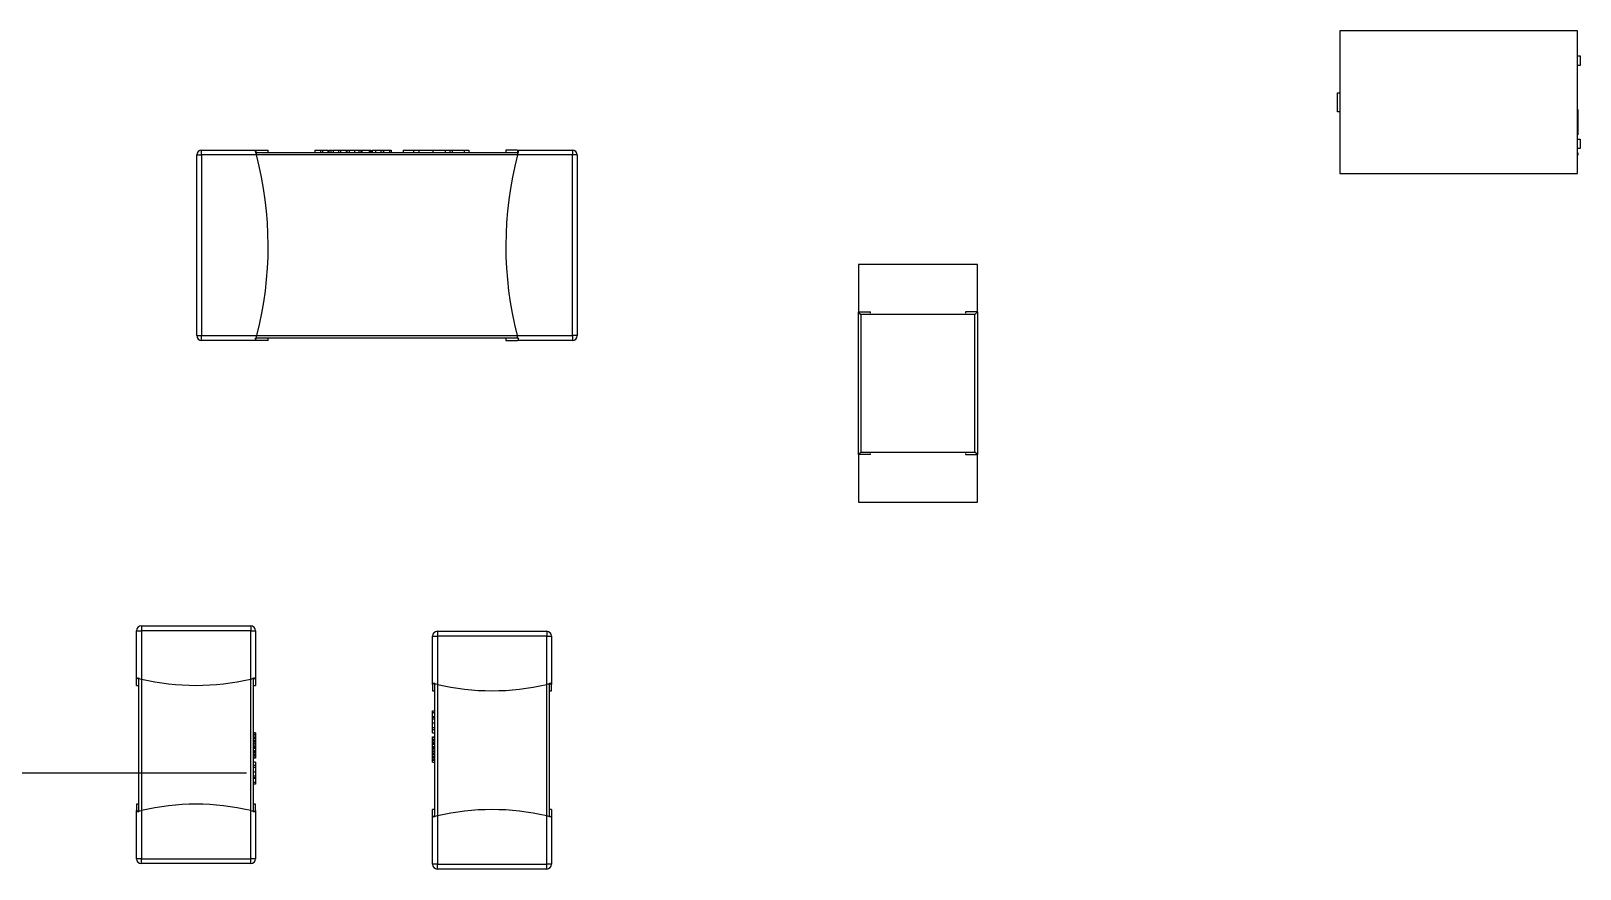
# Model space of a CAD drawing. Header units: millimetres. Extents: x 0 to 297, y 0 to 210.
# Drawn here: x 113.27 to 123.05, y 145.75 to 151.04 of the extents above; entities that cross this region are included whole.
import ezdxf

# ---------------------------------------------------------------- set-up
doc = ezdxf.new("R2010")
doc.units = ezdxf.units.MM
doc.layers.add('图框', color=7, linetype='Continuous')

# ---------------------------------------------------------------- blocks, each defined once
blk = doc.blocks.new('SW_CENTERMARKSYMBOL_6')
at = {"layer": '图框', "color": 0}
blk.add_line((3.75, 0), (6.75, 0), dxfattribs=at)

msp = doc.modelspace()

# ---------------------------------------------------------------- linework, layer by layer
at = {"color": 7, "linetype": 'Continuous', "lineweight": 25}
for p, q in [((123.0361, 151.0368), (121.5361, 151.0368)), ((121.5361, 151.0368), (121.5361, 150.1368)), ((123.0361, 150.1368), (123.0361, 151.0368)), ((123.0361, 150.8793), (123.0511, 150.8793)), ((123.0511, 150.8793), (123.0511, 150.8193)), ((123.0511, 150.8193), (123.0361, 150.8193)), ((121.5211, 150.6468), (121.5361, 150.6468)), ((121.5211, 150.5268), (121.5211, 150.6468)), ((121.5361, 150.5268), (121.5211, 150.5268)), ((123.0376, 150.5417), (123.0361, 150.5417)), ((123.0376, 150.5301), (123.0361, 150.5301)), ((123.0376, 150.5259), (123.0361, 150.5259)), ((123.0376, 150.5143), (123.0361, 150.5143)), ((123.0376, 150.5126), (123.0361, 150.5126)), ((123.0376, 150.508), (123.0361, 150.508)), ((123.0376, 150.5035), (123.0361, 150.5035)), ((123.0376, 150.4919), (123.0361, 150.4919)), ((123.0376, 150.4877), (123.0361, 150.4877)), ((123.0376, 150.4761), (123.0361, 150.4761)), ((123.0376, 150.4744), (123.0361, 150.4744)), ((123.0376, 150.4698), (123.0361, 150.4698)), ((123.0376, 150.5417), (123.0376, 150.5301)), ((123.0376, 150.5301), (123.0376, 150.5259)), ((123.0376, 150.5259), (123.0376, 150.5143)), ((123.0376, 150.508), (123.0376, 150.5044)), ((123.0376, 150.5035), (123.0376, 150.4919)), ((123.0376, 150.4919), (123.0376, 150.4877)), ((123.0376, 150.4877), (123.0376, 150.4761)), ((123.0376, 150.4761), (123.0376, 150.4752)), ((123.0376, 150.4583), (123.0361, 150.4583)), ((123.0376, 150.4496), (123.0361, 150.4496)), ((123.0376, 150.4448), (123.0361, 150.4448)), ((123.0376, 150.4438), (123.0361, 150.4438)), ((123.0376, 150.4431), (123.0361, 150.4431)), ((123.0376, 150.4274), (123.0361, 150.4274)), ((123.0376, 150.4263), (123.0361, 150.4263)), ((123.0376, 150.4239), (123.0361, 150.4239)), ((123.0376, 150.4213), (123.0361, 150.4213)), ((123.0376, 150.414), (123.0361, 150.414)), ((123.0376, 150.4028), (123.0361, 150.4028)), ((123.0376, 150.4012), (123.0361, 150.4012)), ((123.0376, 150.3984), (123.0361, 150.3984)), ((123.0376, 150.3975), (123.0361, 150.3975)), ((123.0376, 150.3972), (123.0361, 150.3972)), ((123.0376, 150.385), (123.0361, 150.385)), ((123.0376, 150.3811), (123.0361, 150.3811)), ((123.0376, 150.4583), (123.0376, 150.4496)), ((123.0376, 150.4496), (123.0376, 150.4448)), ((123.0376, 150.4448), (123.0376, 150.4438)), ((123.0376, 150.4438), (123.0376, 150.4431)), ((123.0376, 150.4431), (123.0376, 150.4274)), ((123.0376, 150.4269), (123.0376, 150.4263)), ((123.0376, 150.4122), (123.0376, 150.4108)), ((123.0376, 150.4014), (123.0376, 150.4012)), ((123.0376, 150.3975), (123.0376, 150.3972)), ((123.0376, 150.3972), (123.0376, 150.385)), ((123.0376, 150.385), (123.0376, 150.3811)), ((114.3514, 150.2542), (114.3514, 150.2842)), ((114.3514, 150.2842), (114.6992, 150.2842)), ((114.6899, 150.2802), (114.6952, 150.2802)), ((114.6929, 150.2692), (114.6922, 150.2692)), ((114.6952, 150.2607), (114.6952, 150.2802)), ((114.6992, 150.2842), (114.7714, 150.2842)), ((114.6992, 150.2692), (116.3437, 150.2692)), ((114.7714, 150.2692), (114.7714, 150.2842)), ((115.0663, 150.2842), (115.0663, 150.2692)), ((115.0663, 150.2842), (115.1012, 150.2842)), ((115.1012, 150.2842), (115.1012, 150.2692)), ((115.1012, 150.2842), (115.1138, 150.2842)), ((115.1138, 150.2842), (115.1138, 150.2692)), ((115.1138, 150.2842), (115.1487, 150.2842)), ((115.1487, 150.2842), (115.1487, 150.2692)), ((115.1537, 150.2842), (115.1537, 150.2692)), ((115.1675, 150.2842), (115.1675, 150.2692)), ((115.1675, 150.2842), (115.1783, 150.2842)), ((115.1809, 150.2842), (115.1809, 150.2692)), ((115.1809, 150.2842), (115.2158, 150.2842)), ((115.2158, 150.2842), (115.2158, 150.2692)), ((115.2158, 150.2842), (115.2284, 150.2842)), ((115.2284, 150.2842), (115.2284, 150.2692)), ((115.2284, 150.2842), (115.2633, 150.2842)), ((115.2633, 150.2842), (115.2633, 150.2692)), ((115.2633, 150.2842), (115.266, 150.2842)), ((115.2683, 150.2842), (115.2683, 150.2692)), ((115.2821, 150.2842), (115.2821, 150.2692)), ((115.3168, 150.2842), (115.3168, 150.2692)), ((115.3168, 150.2842), (115.3429, 150.2842)), ((115.3429, 150.2842), (115.3429, 150.2692)), ((115.3429, 150.2842), (115.357, 150.2842)), ((115.357, 150.2842), (115.357, 150.2692)), ((115.357, 150.2842), (115.3601, 150.2842)), ((115.3601, 150.2842), (115.3601, 150.2692)), ((115.3601, 150.2842), (115.3622, 150.2842)), ((115.3622, 150.2842), (115.3622, 150.2692)), ((115.3622, 150.2842), (115.4094, 150.2842)), ((115.4094, 150.2842), (115.4094, 150.2692)), ((115.4106, 150.2842), (115.4126, 150.2842)), ((115.4126, 150.2842), (115.4126, 150.2692)), ((115.4199, 150.2842), (115.4199, 150.2692)), ((115.42, 150.2842), (115.42, 150.2692)), ((115.4277, 150.2842), (115.4277, 150.2692)), ((115.4494, 150.2842), (115.4494, 150.2692)), ((115.4549, 150.2842), (115.4591, 150.2842)), ((115.483, 150.2842), (115.483, 150.2692)), ((115.4874, 150.2842), (115.488, 150.2842)), ((115.4962, 150.2842), (115.4962, 150.2692)), ((115.499, 150.2842), (115.499, 150.2692)), ((115.499, 150.2842), (115.5, 150.2842)), ((115.5, 150.2842), (115.5, 150.2692)), ((115.5, 150.2842), (115.5364, 150.2842)), ((115.5364, 150.2842), (115.5364, 150.2692)), ((115.5364, 150.2842), (115.5482, 150.2842)), ((115.5482, 150.2842), (115.5482, 150.2692)), ((115.6232, 150.2842), (115.6232, 150.2692)), ((115.6876, 150.2842), (115.6876, 150.2692)), ((115.7227, 150.2842), (115.7227, 150.2692)), ((115.8112, 150.2842), (115.8112, 150.2692)), ((115.8893, 150.2842), (115.8893, 150.2692)), ((115.9179, 150.2842), (115.9179, 150.2692)), ((115.9329, 150.2842), (115.9329, 150.2692)), ((116.0077, 150.2842), (116.0077, 150.2692)), ((116.0383, 150.2842), (116.0383, 150.2692)), ((116.2714, 150.2842), (116.2714, 150.2692)), ((116.3437, 150.2842), (116.2714, 150.2842)), ((116.3437, 150.2842), (116.6914, 150.2842)), ((116.3477, 150.2802), (116.353, 150.2802)), ((116.3477, 150.2607), (116.3477, 150.2802)), ((116.3506, 150.2692), (116.35, 150.2692)), ((116.6914, 150.2842), (116.6914, 150.2542)), ((123.0376, 150.3561), (123.0361, 150.3561)), ((123.0361, 150.3543), (123.0511, 150.3543)), ((123.0376, 150.3346), (123.0361, 150.3346)), ((123.0376, 150.3229), (123.0361, 150.3229)), ((123.0376, 150.2934), (123.0361, 150.2934)), ((123.0511, 150.2943), (123.0376, 150.2943)), ((123.0511, 150.3543), (123.0511, 150.2943)), ((114.3214, 150.2542), (114.3514, 150.2542)), ((114.3214, 149.1142), (114.3214, 150.2542)), ((114.3514, 150.2542), (114.3514, 149.1142)), ((114.6969, 150.2542), (114.3514, 150.2542)), ((116.346, 150.2542), (114.6969, 150.2542)), ((116.6914, 150.2542), (116.346, 150.2542)), ((116.7214, 150.2542), (116.6914, 150.2542)), ((116.6914, 149.1142), (116.6914, 150.2542)), ((116.7214, 150.2542), (116.7214, 149.1142)), ((123.0376, 150.2674), (123.0361, 150.2674)), ((123.0376, 150.2579), (123.0361, 150.2579)), ((123.0376, 150.2529), (123.0361, 150.2529)), ((123.0376, 150.2279), (123.0361, 150.2279)), ((123.0376, 150.2177), (123.0361, 150.2177)), ((121.5361, 150.1368), (123.0361, 150.1368)), ((118.4975, 149.5636), (118.4975, 149.2636)), ((119.2475, 149.5636), (118.4975, 149.5636)), ((119.2475, 149.2636), (119.2475, 149.5636)), ((118.5125, 149.2486), (118.4975, 149.2636)), ((118.4975, 148.3636), (118.4975, 149.2636)), ((118.4975, 149.2636), (118.5725, 149.2636)), ((119.2325, 149.2486), (118.5125, 149.2486)), ((118.5125, 149.2486), (118.5125, 148.3786)), ((118.5725, 149.2561), (118.5725, 149.2636)), ((119.1725, 149.2636), (119.1725, 149.2561)), ((119.2475, 149.2636), (119.1725, 149.2636)), ((119.2325, 149.2486), (119.2475, 149.2636)), ((119.2325, 148.3786), (119.2325, 149.2486)), ((119.2475, 149.2636), (119.2475, 148.3636)), ((114.3214, 149.1142), (114.3514, 149.1142)), ((114.3514, 149.1142), (114.6992, 149.1142)), ((114.3514, 149.0842), (114.3514, 149.1142)), ((114.6899, 149.0992), (114.6952, 149.0992)), ((116.346, 149.0992), (114.6969, 149.0992)), ((114.6992, 149.1142), (116.3437, 149.1142)), ((114.7714, 149.0842), (114.7714, 149.0992)), ((116.2714, 149.0992), (116.2714, 149.0842)), ((116.3437, 149.1142), (116.6914, 149.1142)), ((116.3477, 149.0992), (116.353, 149.0992)), ((116.6914, 149.1142), (116.6914, 149.0842)), ((116.7214, 149.1142), (116.6914, 149.1142)), ((119.249, 149.1733), (119.2475, 149.1733)), ((119.249, 149.1505), (119.2475, 149.1505)), ((119.249, 149.142), (119.2475, 149.142)), ((119.249, 149.1184), (119.2475, 149.1184)), ((119.249, 149.1152), (119.2475, 149.1152)), ((119.249, 149.1062), (119.2475, 149.1062)), ((119.249, 149.0975), (119.2475, 149.0975)), ((119.249, 149.1733), (119.249, 149.1505)), ((119.249, 149.1505), (119.249, 149.142)), ((119.249, 149.142), (119.249, 149.1184)), ((119.249, 149.0975), (119.249, 149.0747)), ((114.6969, 149.0842), (114.3514, 149.0842)), ((114.6929, 149.0883), (114.6922, 149.0883)), ((114.6929, 149.0907), (114.6929, 149.0883)), ((114.7714, 149.0842), (114.6969, 149.0842)), ((116.2714, 149.0842), (116.346, 149.0842)), ((116.6914, 149.0842), (116.346, 149.0842)), ((116.35, 149.0907), (116.35, 149.0883)), ((116.3506, 149.0883), (116.35, 149.0883)), ((119.249, 149.0747), (119.2475, 149.0747)), ((119.249, 149.0663), (119.2475, 149.0663)), ((119.249, 149.0427), (119.2475, 149.0427)), ((119.249, 149.0395), (119.2475, 149.0395)), ((119.249, 149.0304), (119.2475, 149.0304)), ((119.249, 149.0074), (119.2475, 149.0074)), ((119.249, 149.0747), (119.249, 149.0663)), ((119.249, 149.0663), (119.249, 149.0427)), ((119.249, 149.0427), (119.249, 149.0411)), ((119.249, 149.013), (119.249, 149.0074)), ((119.249, 149.0074), (119.249, 148.99)), ((119.249, 148.99), (119.2475, 148.99)), ((119.249, 148.9896), (119.2475, 148.9896)), ((119.249, 148.9798), (119.2475, 148.9798)), ((119.249, 148.9781), (119.2475, 148.9781)), ((119.249, 148.9771), (119.2475, 148.9771)), ((119.249, 148.9457), (119.2475, 148.9457)), ((119.249, 148.9453), (119.2475, 148.9453)), ((119.249, 148.9427), (119.2475, 148.9427)), ((119.2475, 148.9378), (119.249, 148.9378)), ((119.249, 148.9378), (119.2475, 148.9378)), ((119.249, 148.9376), (119.2475, 148.9376)), ((119.249, 148.9375), (119.2475, 148.9375)), ((119.249, 148.9335), (119.2475, 148.9335)), ((119.249, 148.919), (119.2475, 148.919)), ((119.249, 148.99), (119.249, 148.9896)), ((119.249, 148.9896), (119.249, 148.9798)), ((119.249, 148.9798), (119.249, 148.9781)), ((119.249, 148.9781), (119.249, 148.9771)), ((119.249, 148.9771), (119.249, 148.9457)), ((119.249, 148.9457), (119.249, 148.9453)), ((119.249, 148.9444), (119.249, 148.9427)), ((119.249, 148.9149), (119.249, 148.9117)), ((119.249, 148.8966), (119.2475, 148.8966)), ((119.249, 148.8876), (119.2475, 148.8876)), ((119.249, 148.8849), (119.2475, 148.8849)), ((119.249, 148.861), (119.2475, 148.861)), ((119.249, 148.8531), (119.2475, 148.8531)), ((119.249, 148.8527), (119.2475, 148.8527)), ((119.249, 148.8524), (119.2475, 148.8524)), ((119.249, 148.852), (119.2475, 148.852)), ((119.249, 148.8025), (119.2475, 148.8025)), ((119.249, 148.8849), (119.249, 148.861)), ((119.249, 148.861), (119.249, 148.8531)), ((119.249, 148.8531), (119.249, 148.8527)), ((119.249, 148.8527), (119.249, 148.8524)), ((119.249, 148.8524), (119.249, 148.852)), ((119.249, 148.7599), (119.2475, 148.7599)), ((119.249, 148.7367), (119.2475, 148.7367)), ((119.249, 148.6779), (119.2475, 148.6779)), ((119.249, 148.6257), (119.2475, 148.6257)), ((119.249, 148.6065), (119.2475, 148.6065)), ((119.249, 148.5965), (119.2475, 148.5965)), ((119.249, 148.5465), (119.2475, 148.5465)), ((119.249, 148.5258), (119.2475, 148.5258)), ((118.4975, 148.3636), (118.5125, 148.3786)), ((118.4975, 148.3636), (118.4975, 148.0636)), ((118.5725, 148.3636), (118.4975, 148.3636)), ((118.5125, 148.3786), (119.2325, 148.3786)), ((118.5725, 148.3636), (118.5725, 148.3711)), ((119.1725, 148.3711), (119.1725, 148.3636)), ((119.1725, 148.3636), (119.2475, 148.3636)), ((119.2475, 148.3636), (119.2325, 148.3786)), ((119.2475, 148.0636), (119.2475, 148.3636)), ((118.4975, 148.0636), (119.2475, 148.0636)), ((113.941, 147.2523), (113.971, 147.2523)), ((113.941, 146.9475), (113.941, 147.2523)), ((113.971, 147.2823), (113.971, 147.2523)), ((113.971, 147.2823), (114.661, 147.2823)), ((114.661, 147.2523), (113.971, 147.2523)), ((113.971, 147.2523), (113.971, 146.9475)), ((114.661, 147.2823), (114.661, 147.2523)), ((114.661, 146.9475), (114.661, 147.2523)), ((114.661, 147.2523), (114.691, 147.2523)), ((114.691, 147.2523), (114.691, 146.9475)), ((115.8392, 147.2485), (115.8392, 147.2185)), ((115.8392, 147.2485), (116.5292, 147.2485)), ((116.5292, 147.2485), (116.5292, 147.2185)), ((115.8092, 147.2185), (115.8392, 147.2185)), ((115.8092, 146.9137), (115.8092, 147.2185)), ((116.5292, 147.2185), (115.8392, 147.2185)), ((115.8392, 147.2185), (115.8392, 146.9137)), ((116.5292, 147.2185), (116.5592, 147.2185)), ((116.5292, 146.9137), (116.5292, 147.2185)), ((116.5592, 147.2185), (116.5592, 146.9137)), ((113.941, 146.9073), (113.941, 146.9475)), ((113.945, 146.9511), (113.945, 146.9539)), ((113.956, 146.9511), (113.945, 146.9511)), ((113.956, 146.9539), (113.956, 146.9511)), ((113.956, 146.1171), (113.956, 146.9475)), ((113.971, 146.9475), (113.971, 146.1171)), ((114.661, 146.1171), (114.661, 146.9475)), ((114.676, 146.9511), (114.676, 146.9539)), ((114.676, 146.9511), (114.687, 146.9511)), ((114.676, 146.9475), (114.676, 146.1171)), ((114.687, 146.9539), (114.687, 146.9511)), ((114.691, 146.9475), (114.691, 146.9073)), ((113.941, 146.9073), (113.956, 146.9073)), ((114.676, 146.9073), (114.691, 146.9073)), ((115.8092, 146.9137), (115.8092, 146.8735)), ((115.8092, 146.8735), (115.8242, 146.8735)), ((115.8132, 146.9173), (115.8132, 146.9201)), ((115.8242, 146.9173), (115.8132, 146.9173)), ((115.8242, 146.9201), (115.8242, 146.9173)), ((115.8242, 146.0833), (115.8242, 146.9137)), ((115.8392, 146.9137), (115.8392, 146.0833)), ((116.5292, 146.0833), (116.5292, 146.9137)), ((116.5442, 146.9173), (116.5442, 146.9201)), ((116.5442, 146.9173), (116.5552, 146.9173)), ((116.5442, 146.9137), (116.5442, 146.0833)), ((116.5442, 146.8735), (116.5592, 146.8735)), ((116.5552, 146.9201), (116.5552, 146.9173)), ((116.5592, 146.8735), (116.5592, 146.9137)), ((115.8092, 146.7468), (115.8242, 146.7468)), ((115.8092, 146.7366), (115.8242, 146.7366)), ((115.8092, 146.7116), (115.8242, 146.7116)), ((115.8092, 146.7066), (115.8242, 146.7066)), ((115.8092, 146.6971), (115.8242, 146.6971)), ((115.8092, 146.6711), (115.8242, 146.6711)), ((114.691, 146.608), (114.676, 146.608)), ((114.691, 146.5964), (114.676, 146.5964)), ((114.691, 146.5922), (114.676, 146.5922)), ((114.691, 146.5806), (114.676, 146.5806)), ((114.691, 146.5789), (114.676, 146.5789)), ((114.691, 146.5743), (114.676, 146.5743)), ((114.691, 146.5698), (114.676, 146.5698)), ((114.691, 146.5582), (114.676, 146.5582)), ((114.691, 146.554), (114.676, 146.554)), ((114.691, 146.608), (114.691, 146.5964)), ((114.691, 146.5964), (114.691, 146.5922)), ((114.691, 146.5922), (114.691, 146.5806)), ((114.691, 146.5743), (114.691, 146.5707)), ((114.691, 146.5698), (114.691, 146.5582)), ((114.691, 146.5582), (114.691, 146.554)), ((114.691, 146.554), (114.691, 146.5424)), ((115.8092, 146.6416), (115.8242, 146.6416)), ((115.8092, 146.6298), (115.8242, 146.6298)), ((115.8092, 146.6084), (115.8242, 146.6084)), ((115.8092, 146.5795), (115.8092, 146.5834)), ((115.8092, 146.5834), (115.8242, 146.5834)), ((115.8092, 146.5795), (115.8242, 146.5795)), ((115.8092, 146.5673), (115.8092, 146.5795)), ((115.8092, 146.5673), (115.8242, 146.5673)), ((115.8092, 146.567), (115.8092, 146.5673)), ((115.8092, 146.567), (115.8242, 146.567)), ((115.8092, 146.5661), (115.8242, 146.5661)), ((115.8092, 146.5631), (115.8092, 146.5633)), ((115.8092, 146.5617), (115.8242, 146.5617)), ((115.8092, 146.5523), (115.8092, 146.5537)), ((114.691, 146.5424), (114.676, 146.5424)), ((114.691, 146.5407), (114.676, 146.5407)), ((114.691, 146.5361), (114.676, 146.5361)), ((114.691, 146.5245), (114.676, 146.5245)), ((114.691, 146.5158), (114.676, 146.5158)), ((114.691, 146.5111), (114.676, 146.5111)), ((114.691, 146.5101), (114.676, 146.5101)), ((114.691, 146.5094), (114.676, 146.5094)), ((114.691, 146.4937), (114.676, 146.4937)), ((114.691, 146.4926), (114.676, 146.4926)), ((114.691, 146.4902), (114.676, 146.4902)), ((114.691, 146.4876), (114.676, 146.4876)), ((114.691, 146.4803), (114.676, 146.4803)), ((114.691, 146.4691), (114.676, 146.4691)), ((114.691, 146.4647), (114.676, 146.4647)), ((114.691, 146.4638), (114.676, 146.4638)), ((114.691, 146.4635), (114.676, 146.4635)), ((114.691, 146.5424), (114.691, 146.5415)), ((114.691, 146.5245), (114.691, 146.5158)), ((114.691, 146.5158), (114.691, 146.5111)), ((114.691, 146.5111), (114.691, 146.5101)), ((114.691, 146.5101), (114.691, 146.5094)), ((114.691, 146.5094), (114.691, 146.4937)), ((114.691, 146.4932), (114.691, 146.4926)), ((114.691, 146.4785), (114.691, 146.4771)), ((114.691, 146.4677), (114.691, 146.4675)), ((114.691, 146.4638), (114.691, 146.4635)), ((114.691, 146.4635), (114.691, 146.4513)), ((115.8092, 146.5504), (115.8242, 146.5504)), ((115.8092, 146.5432), (115.8242, 146.5432)), ((115.8092, 146.5406), (115.8242, 146.5406)), ((115.8092, 146.5382), (115.8242, 146.5382)), ((115.8092, 146.5375), (115.8092, 146.5382)), ((115.8092, 146.5214), (115.8092, 146.5371)), ((115.8092, 146.5371), (115.8242, 146.5371)), ((115.8092, 146.5214), (115.8242, 146.5214)), ((115.8092, 146.5207), (115.8092, 146.5214)), ((115.8092, 146.5207), (115.8242, 146.5207)), ((115.8092, 146.5197), (115.8092, 146.5207)), ((115.8092, 146.5197), (115.8242, 146.5197)), ((115.8092, 146.5149), (115.8092, 146.5197)), ((115.8092, 146.5062), (115.8092, 146.5149)), ((115.8092, 146.5149), (115.8242, 146.5149)), ((115.8092, 146.5062), (115.8242, 146.5062)), ((115.8092, 146.4947), (115.8242, 146.4947)), ((115.8092, 146.4901), (115.8242, 146.4901)), ((115.8092, 146.4884), (115.8092, 146.4893)), ((115.8092, 146.4768), (115.8092, 146.4884)), ((115.8092, 146.4884), (115.8242, 146.4884)), ((115.8092, 146.4726), (115.8092, 146.4768)), ((115.8092, 146.4768), (115.8242, 146.4768)), ((115.8092, 146.4726), (115.8242, 146.4726)), ((115.8092, 146.461), (115.8092, 146.4726)), ((115.8092, 146.461), (115.8242, 146.461)), ((115.8092, 146.4565), (115.8092, 146.4601)), ((115.8092, 146.4565), (115.8242, 146.4565)), ((114.691, 146.4513), (114.676, 146.4513)), ((114.691, 146.4474), (114.676, 146.4474)), ((114.691, 146.4224), (114.676, 146.4224)), ((114.691, 146.4009), (114.676, 146.4009)), ((114.691, 146.3892), (114.676, 146.3892)), ((114.691, 146.3597), (114.676, 146.3597)), ((114.691, 146.4513), (114.691, 146.4474)), ((115.8092, 146.4519), (115.8242, 146.4519)), ((115.8092, 146.4386), (115.8092, 146.4502)), ((115.8092, 146.4502), (115.8242, 146.4502)), ((115.8092, 146.4344), (115.8092, 146.4386)), ((115.8092, 146.4386), (115.8242, 146.4386)), ((115.8092, 146.4344), (115.8242, 146.4344)), ((115.8092, 146.4228), (115.8092, 146.4344)), ((115.8092, 146.4228), (115.8242, 146.4228)), ((114.691, 146.3337), (114.676, 146.3337)), ((114.691, 146.3241), (114.676, 146.3241)), ((114.691, 146.3192), (114.676, 146.3192)), ((114.691, 146.2942), (114.676, 146.2942)), ((114.691, 146.284), (114.676, 146.284)), ((113.956, 146.1573), (113.941, 146.1573)), ((113.941, 146.1573), (113.941, 146.1171)), ((113.941, 145.8123), (113.941, 146.1171)), ((113.945, 146.1107), (113.945, 146.1135)), ((113.956, 146.1135), (113.945, 146.1135)), ((113.956, 146.1135), (113.956, 146.1107)), ((113.971, 146.1171), (113.971, 145.8123)), ((114.661, 145.8123), (114.661, 146.1171)), ((114.691, 146.1573), (114.676, 146.1573)), ((114.676, 146.1107), (114.676, 146.1135)), ((114.676, 146.1135), (114.687, 146.1135)), ((114.687, 146.1135), (114.687, 146.1107)), ((114.691, 146.1171), (114.691, 146.1573)), ((114.691, 146.1171), (114.691, 145.8123)), ((115.8242, 146.1235), (115.8092, 146.1235)), ((115.8092, 146.0833), (115.8092, 146.1235)), ((115.8092, 145.7785), (115.8092, 146.0833)), ((115.8132, 146.0769), (115.8132, 146.0796)), ((115.8242, 146.0796), (115.8132, 146.0796)), ((115.8242, 146.0796), (115.8242, 146.0769)), ((115.8392, 146.0833), (115.8392, 145.7785)), ((116.5292, 145.7785), (116.5292, 146.0833)), ((116.5592, 146.1235), (116.5442, 146.1235)), ((116.5442, 146.0769), (116.5442, 146.0796)), ((116.5442, 146.0796), (116.5552, 146.0796)), ((116.5552, 146.0796), (116.5552, 146.0769)), ((116.5592, 146.1235), (116.5592, 146.0833)), ((116.5592, 146.0833), (116.5592, 145.7785)), ((113.971, 145.8123), (113.941, 145.8123)), ((113.971, 145.7823), (113.971, 145.8123)), ((113.971, 145.8123), (114.661, 145.8123)), ((114.661, 145.7823), (113.971, 145.7823)), ((114.691, 145.8123), (114.661, 145.8123)), ((114.661, 145.7823), (114.661, 145.8123)), ((115.8392, 145.7785), (115.8092, 145.7785)), ((115.8392, 145.7485), (115.8392, 145.7785)), ((115.8392, 145.7785), (116.5292, 145.7785)), ((116.5292, 145.7485), (116.5292, 145.7785)), ((116.5592, 145.7785), (116.5292, 145.7785)), ((116.5292, 145.7485), (115.8392, 145.7485))]:
    msp.add_line(p, q, dxfattribs=at)
for centre, radius, start, end in [((114.3514, 150.2542), 0.03, 90, 180), ((116.6914, 150.2542), 0.03, 0, 90), ((112.5214, 149.6799), 2.25, 345.43815, 14.78791), ((118.5214, 149.6799), 2.25, 165.21209, 194.56185), ((114.3514, 149.1142), 0.03, 180, 270), ((116.6914, 149.1142), 0.03, 270, 0), ((113.971, 147.2523), 0.03, 90, 180), ((114.661, 147.2523), 0.03, 0, 90), ((115.8392, 147.2185), 0.03, 90, 180), ((116.5292, 147.2185), 0.03, 0, 90), ((114.316, 148.4073), 1.5, 256.70293, 283.29707), ((116.1842, 148.3735), 1.5, 256.70293, 283.29707), ((114.316, 144.6573), 1.5, 76.70293, 103.29707), ((116.1842, 144.6235), 1.5, 76.70293, 103.29707), ((113.971, 145.8123), 0.03, 180, 270), ((114.661, 145.8123), 0.03, 270, 0), ((115.8392, 145.7785), 0.03, 180, 270), ((116.5292, 145.7785), 0.03, 270, 0)]:
    msp.add_arc(centre, radius, start, end, dxfattribs=at)
for points in [[(123.0376, 150.5126), (123.0376, 150.5126), (123.0376, 150.5111), (123.0376, 150.508)], [(123.0376, 150.4744), (123.0376, 150.4744), (123.0376, 150.4729), (123.0376, 150.4698)], [(123.0376, 150.4698), (123.0376, 150.4667), (123.0376, 150.4629), (123.0376, 150.4583)], [(123.0376, 150.4263), (123.0376, 150.4247), (123.0376, 150.4239), (123.0376, 150.4239)], [(123.0376, 150.4213), (123.0376, 150.4194), (123.0376, 150.417), (123.0376, 150.414)], [(123.0376, 150.414), (123.0376, 150.4095), (123.0376, 150.4058), (123.0376, 150.4028)], [(123.0376, 150.4028), (123.0376, 150.3999), (123.0376, 150.3984), (123.0376, 150.3984)], [(114.6925, 150.2707), (114.6914, 150.2746), (114.6905, 150.2779), (114.6899, 150.2802)], [(114.6922, 150.2692), (114.6923, 150.2697), (114.6924, 150.2702), (114.6925, 150.2707)], [(114.6925, 150.2707), (114.6926, 150.2702), (114.6928, 150.2697), (114.6929, 150.2692)], [(114.6969, 150.2542), (114.6955, 150.2594), (114.6941, 150.2647), (114.6929, 150.2692)], [(114.6952, 150.2802), (114.6964, 150.2828), (114.6978, 150.2842), (114.6992, 150.2842)], [(114.6955, 150.2596), (114.6961, 150.2653), (114.6976, 150.2692), (114.6992, 150.2692)], [(115.1537, 150.2842), (115.1537, 150.2842), (115.1583, 150.2842), (115.1675, 150.2842)], [(115.2683, 150.2842), (115.2683, 150.2842), (115.273, 150.2842), (115.2821, 150.2842)], [(115.2821, 150.2842), (115.2913, 150.2842), (115.3029, 150.2842), (115.3168, 150.2842)], [(115.4126, 150.2842), (115.4174, 150.2842), (115.4199, 150.2842), (115.4199, 150.2842)], [(115.4277, 150.2842), (115.4334, 150.2842), (115.4406, 150.2842), (115.4494, 150.2842)], [(115.4494, 150.2842), (115.463, 150.2842), (115.4742, 150.2842), (115.483, 150.2842)], [(115.483, 150.2842), (115.4918, 150.2842), (115.4962, 150.2842), (115.4962, 150.2842)], [(115.6232, 150.2842), (115.6238, 150.2842), (115.6505, 150.2842), (115.6876, 150.2842)], [(115.6876, 150.2842), (115.6947, 150.2842), (115.7071, 150.2842), (115.7227, 150.2842)], [(115.7227, 150.2842), (115.7475, 150.2842), (115.7787, 150.2842), (115.8112, 150.2842)], [(115.8112, 150.2842), (115.8399, 150.2842), (115.8665, 150.2842), (115.8893, 150.2842)], [(115.8893, 150.2842), (115.9004, 150.2842), (115.9095, 150.2842), (115.9179, 150.2842)], [(115.9179, 150.2842), (115.9231, 150.2842), (115.9277, 150.2842), (115.9329, 150.2842)], [(115.9329, 150.2842), (115.9609, 150.2842), (115.9876, 150.2842), (116.0077, 150.2842)], [(116.0077, 150.2842), (116.0273, 150.2842), (116.0383, 150.2842), (116.0383, 150.2842)], [(116.3477, 150.2802), (116.3465, 150.2828), (116.3451, 150.2842), (116.3437, 150.2842)], [(116.3437, 150.2692), (116.3452, 150.2692), (116.3468, 150.2653), (116.3474, 150.2596)], [(116.346, 150.2542), (116.3473, 150.2594), (116.3487, 150.2647), (116.35, 150.2692)], [(116.35, 150.2692), (116.3501, 150.2697), (116.3502, 150.2702), (116.3504, 150.2707)], [(116.3504, 150.2707), (116.3514, 150.2746), (116.3523, 150.2779), (116.353, 150.2802)], [(116.3506, 150.2692), (116.3505, 150.2697), (116.3505, 150.2702), (116.3504, 150.2707)], [(123.0376, 150.2674), (123.0376, 150.2637), (123.0376, 150.2607), (123.0376, 150.2579)], [(123.0376, 150.2579), (123.0376, 150.2561), (123.0376, 150.2546), (123.0376, 150.2529)], [(114.6925, 149.0892), (114.6914, 149.0917), (114.6905, 149.0951), (114.6899, 149.0992)], [(114.6952, 149.0992), (114.6964, 149.1038), (114.6978, 149.109), (114.6992, 149.1142)], [(114.6969, 149.0992), (114.6964, 149.0992), (114.6959, 149.0996), (114.6955, 149.1003)], [(116.3477, 149.0992), (116.3465, 149.1038), (116.3451, 149.109), (116.3437, 149.1142)], [(116.3474, 149.1003), (116.3469, 149.0996), (116.3464, 149.0992), (116.346, 149.0992)], [(116.3504, 149.0892), (116.3514, 149.0917), (116.3523, 149.0951), (116.353, 149.0992)], [(114.6922, 149.0883), (114.6923, 149.0886), (114.6924, 149.0889), (114.6925, 149.0892)], [(114.6925, 149.0892), (114.6926, 149.0897), (114.6928, 149.0902), (114.6929, 149.0907)], [(114.6969, 149.0842), (114.6955, 149.0842), (114.6941, 149.0856), (114.6929, 149.0883)], [(116.346, 149.0842), (116.3473, 149.0842), (116.3487, 149.0856), (116.35, 149.0883)], [(116.35, 149.0907), (116.3501, 149.0902), (116.3502, 149.0897), (116.3504, 149.0892)], [(116.3506, 149.0883), (116.3505, 149.0886), (116.3505, 149.0889), (116.3504, 149.0892)], [(119.249, 148.9427), (119.249, 148.9395), (119.249, 148.9378), (119.249, 148.9378)], [(119.249, 148.9335), (119.249, 148.9297), (119.249, 148.9249), (119.249, 148.919)], [(119.249, 148.6065), (119.249, 148.603), (119.249, 148.6), (119.249, 148.5965)], [(113.941, 146.9475), (113.941, 146.9487), (113.9424, 146.95), (113.945, 146.9511)], [(113.945, 146.9539), (113.9463, 146.9536), (113.948, 146.9531), (113.9498, 146.9527)], [(113.9498, 146.9527), (113.9516, 146.9531), (113.9537, 146.9536), (113.956, 146.9539)], [(113.9498, 146.9527), (113.9519, 146.9522), (113.9539, 146.9516), (113.956, 146.9511)], [(113.956, 146.9511), (113.9605, 146.95), (113.9658, 146.9487), (113.971, 146.9475)], [(113.956, 146.9475), (113.956, 146.9484), (113.9576, 146.9494), (113.9604, 146.9501)], [(114.661, 146.9475), (114.6662, 146.9487), (114.6715, 146.95), (114.676, 146.9511)], [(114.6716, 146.9501), (114.6744, 146.9494), (114.676, 146.9484), (114.676, 146.9475)], [(114.676, 146.9539), (114.6783, 146.9536), (114.6804, 146.9531), (114.6822, 146.9527)], [(114.6822, 146.9527), (114.6802, 146.9522), (114.6781, 146.9516), (114.676, 146.9511)], [(114.6822, 146.9527), (114.6841, 146.9531), (114.6857, 146.9536), (114.687, 146.9539)], [(114.687, 146.9511), (114.6896, 146.95), (114.691, 146.9487), (114.691, 146.9475)], [(115.8132, 146.9173), (115.8106, 146.9162), (115.8092, 146.9149), (115.8092, 146.9137)], [(115.818, 146.9189), (115.8161, 146.9193), (115.8145, 146.9198), (115.8132, 146.9201)], [(115.8242, 146.9201), (115.8219, 146.9197), (115.8198, 146.9193), (115.818, 146.9189)], [(115.8242, 146.9173), (115.8221, 146.9178), (115.8201, 146.9184), (115.818, 146.9189)], [(115.8392, 146.9137), (115.834, 146.9149), (115.8287, 146.9162), (115.8242, 146.9173)], [(115.8242, 146.9137), (115.8242, 146.9146), (115.8258, 146.9156), (115.8286, 146.9162)], [(116.5442, 146.9173), (116.5396, 146.9162), (116.5344, 146.9149), (116.5292, 146.9137)], [(116.5398, 146.9162), (116.5426, 146.9156), (116.5442, 146.9146), (116.5442, 146.9137)], [(116.5504, 146.9189), (116.5486, 146.9193), (116.5465, 146.9198), (116.5442, 146.9201)], [(116.5442, 146.9173), (116.5463, 146.9178), (116.5483, 146.9184), (116.5504, 146.9189)], [(116.5552, 146.9201), (116.5539, 146.9198), (116.5523, 146.9193), (116.5504, 146.9189)], [(116.5592, 146.9137), (116.5592, 146.9149), (116.5578, 146.9162), (116.5552, 146.9173)], [(115.8092, 146.7366), (115.8092, 146.7431), (115.8092, 146.7468), (115.8092, 146.7468)], [(115.8092, 146.7116), (115.8092, 146.7209), (115.8092, 146.7298), (115.8092, 146.7366)], [(115.8092, 146.7066), (115.8092, 146.7084), (115.8092, 146.7099), (115.8092, 146.7116)], [(115.8092, 146.6971), (115.8092, 146.7008), (115.8092, 146.7038), (115.8092, 146.7066)], [(115.8092, 146.6711), (115.8092, 146.6806), (115.8092, 146.6895), (115.8092, 146.6971)], [(115.8092, 146.6416), (115.8092, 146.6498), (115.8092, 146.6602), (115.8092, 146.6711)], [(114.691, 146.5789), (114.691, 146.5789), (114.691, 146.5773), (114.691, 146.5743)], [(115.8092, 146.6298), (115.8092, 146.6322), (115.8092, 146.6364), (115.8092, 146.6416)], [(115.8092, 146.6084), (115.8092, 146.6086), (115.8092, 146.6175), (115.8092, 146.6298)], [(115.8092, 146.5617), (115.8092, 146.5646), (115.8092, 146.5661), (115.8092, 146.5661)], [(115.8092, 146.5504), (115.8092, 146.555), (115.8092, 146.5587), (115.8092, 146.5617)], [(114.691, 146.5407), (114.691, 146.5407), (114.691, 146.5391), (114.691, 146.5361)], [(114.691, 146.5361), (114.691, 146.533), (114.691, 146.5292), (114.691, 146.5245)], [(114.691, 146.4926), (114.691, 146.491), (114.691, 146.4902), (114.691, 146.4902)], [(114.691, 146.4876), (114.691, 146.4857), (114.691, 146.4833), (114.691, 146.4803)], [(114.691, 146.4803), (114.691, 146.4758), (114.691, 146.4721), (114.691, 146.4691)], [(114.691, 146.4691), (114.691, 146.4662), (114.691, 146.4647), (114.691, 146.4647)], [(115.8092, 146.5432), (115.8092, 146.5451), (115.8092, 146.5475), (115.8092, 146.5504)], [(115.8092, 146.5382), (115.8092, 146.5398), (115.8092, 146.5406), (115.8092, 146.5406)], [(115.8092, 146.4947), (115.8092, 146.4978), (115.8092, 146.5016), (115.8092, 146.5062)], [(115.8092, 146.4901), (115.8092, 146.4901), (115.8092, 146.4916), (115.8092, 146.4947)], [(115.8092, 146.4519), (115.8092, 146.4519), (115.8092, 146.4534), (115.8092, 146.4565)], [(114.691, 146.4224), (114.691, 146.4222), (114.691, 146.4133), (114.691, 146.4009)], [(114.691, 146.4009), (114.691, 146.3985), (114.691, 146.3944), (114.691, 146.3892)], [(114.691, 146.3892), (114.691, 146.381), (114.691, 146.3706), (114.691, 146.3597)], [(114.691, 146.3597), (114.691, 146.3502), (114.691, 146.3413), (114.691, 146.3337)], [(114.691, 146.3337), (114.691, 146.33), (114.691, 146.327), (114.691, 146.3241)], [(114.691, 146.3241), (114.691, 146.3224), (114.691, 146.3209), (114.691, 146.3192)], [(114.691, 146.3192), (114.691, 146.3098), (114.691, 146.3009), (114.691, 146.2942)], [(114.691, 146.2942), (114.691, 146.2877), (114.691, 146.284), (114.691, 146.284)], [(113.941, 146.1171), (113.941, 146.1158), (113.9424, 146.1146), (113.945, 146.1135)], [(113.945, 146.1107), (113.9463, 146.111), (113.948, 146.1114), (113.9498, 146.1119)], [(113.956, 146.1135), (113.9539, 146.1129), (113.9519, 146.1124), (113.9498, 146.1119)], [(113.9498, 146.1119), (113.9517, 146.1114), (113.9538, 146.111), (113.956, 146.1107)], [(113.956, 146.1135), (113.9606, 146.1146), (113.9658, 146.1158), (113.971, 146.1171)], [(113.9604, 146.1145), (113.9576, 146.1152), (113.956, 146.1161), (113.956, 146.1171)], [(114.661, 146.1171), (114.6662, 146.1158), (114.6715, 146.1146), (114.676, 146.1135)], [(114.676, 146.1171), (114.676, 146.1162), (114.6744, 146.1152), (114.6716, 146.1145)], [(114.676, 146.1135), (114.6781, 146.1129), (114.6802, 146.1124), (114.6822, 146.1119)], [(114.676, 146.1107), (114.6783, 146.111), (114.6804, 146.1114), (114.6822, 146.1119)], [(114.6822, 146.1119), (114.6841, 146.1114), (114.6857, 146.111), (114.687, 146.1107)], [(114.687, 146.1135), (114.6896, 146.1146), (114.691, 146.1158), (114.691, 146.1171)], [(115.8132, 146.0796), (115.8106, 146.0808), (115.8092, 146.082), (115.8092, 146.0833)], [(115.818, 146.0781), (115.8162, 146.0776), (115.8146, 146.0772), (115.8132, 146.0769)], [(115.818, 146.0781), (115.8201, 146.0786), (115.8221, 146.0791), (115.8242, 146.0796)], [(115.8242, 146.0769), (115.8219, 146.0772), (115.8198, 146.0776), (115.818, 146.0781)], [(115.8392, 146.0833), (115.834, 146.082), (115.8287, 146.0808), (115.8242, 146.0796)], [(115.8286, 146.0807), (115.8258, 146.0814), (115.8242, 146.0823), (115.8242, 146.0833)], [(116.5442, 146.0796), (116.5397, 146.0808), (116.5344, 146.082), (116.5292, 146.0833)], [(116.5442, 146.0833), (116.5442, 146.0824), (116.5426, 146.0814), (116.5398, 146.0807)], [(116.5504, 146.0781), (116.5483, 146.0786), (116.5463, 146.0791), (116.5442, 146.0796)], [(116.5504, 146.0781), (116.5486, 146.0776), (116.5465, 146.0772), (116.5442, 146.0769)], [(116.5552, 146.0769), (116.5539, 146.0772), (116.5523, 146.0776), (116.5504, 146.0781)], [(116.5592, 146.0833), (116.5592, 146.082), (116.5578, 146.0808), (116.5552, 146.0796)]]:
    msp.add_open_spline(points, degree=3, dxfattribs=at)
msp.add_open_spline([(119.249, 148.8934), (119.249, 148.8933), (119.249, 148.8923), (119.249, 148.8922), (119.249, 148.8922)], degree=3, knots=[0, 0, 0, 0, 0.168088, 1, 1, 1, 1], dxfattribs=at)

# ---------------------------------------------------------------- block references
at = {"layer": '图框'}
msp.add_blockref('SW_CENTERMARKSYMBOL_6', (107.8846, 146.3544), dxfattribs=at)

doc.saveas('drawing.dxf')
